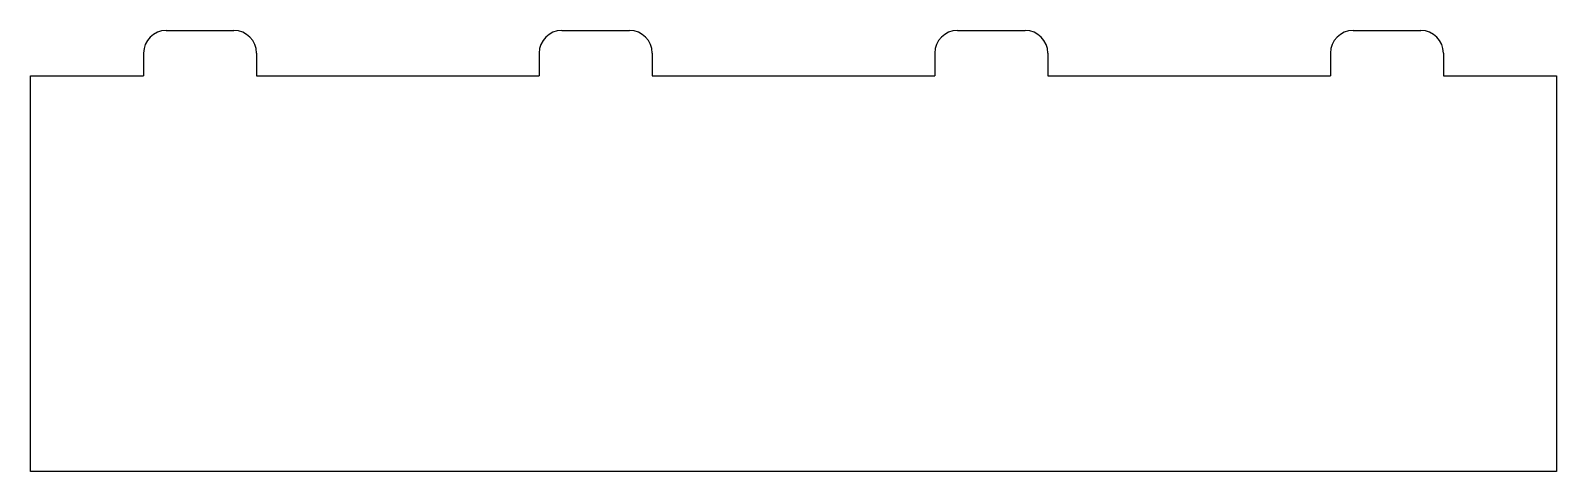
# Model space of a CAD drawing. Header units: millimetres. Extents: x -68 to 68, y -285 to -246.
import ezdxf

# ---------------------------------------------------------------- set-up
doc = ezdxf.new("R2010")
doc.units = ezdxf.units.MM

msp = doc.modelspace()

# ---------------------------------------------------------------- linework, layer by layer
at = {"color": 7, "linetype": 'Continuous', "lineweight": 25}
for p, q in [((-55.5, -246), (-49.5, -246)), ((-20.5, -246), (-14.5, -246)), ((14.5, -246), (20.5, -246)), ((49.5, -246), (55.5, -246)), ((-57.5, -248), (-57.5, -250)), ((-47.5, -248), (-47.5, -250)), ((-22.5, -248), (-22.5, -250)), ((-12.5, -248), (-12.5, -250)), ((12.5, -248), (12.5, -250)), ((22.5, -248), (22.5, -250)), ((47.5, -248), (47.5, -250)), ((57.5, -248), (57.5, -250)), ((-67.5, -250), (-57.5, -250)), ((-67.5, -285), (-67.5, -250)), ((-47.5, -250), (-22.5, -250)), ((-12.5, -250), (12.5, -250)), ((22.5, -250), (47.5, -250)), ((57.5, -250), (67.5, -250)), ((67.5, -250), (67.5, -285)), ((67.5, -285), (-67.5, -285))]:
    msp.add_line(p, q, dxfattribs=at)
for centre, start, end in [((-55.5, -248), 90, 180), ((-49.5, -248), 0, 90), ((-20.5, -248), 90, 180), ((-14.5, -248), 0, 90), ((14.5, -248), 90, 180), ((20.5, -248), 0, 90), ((49.5, -248), 90, 180), ((55.5, -248), 0, 90)]:
    msp.add_arc(centre, 2, start, end, dxfattribs=at)

doc.saveas('drawing.dxf')
